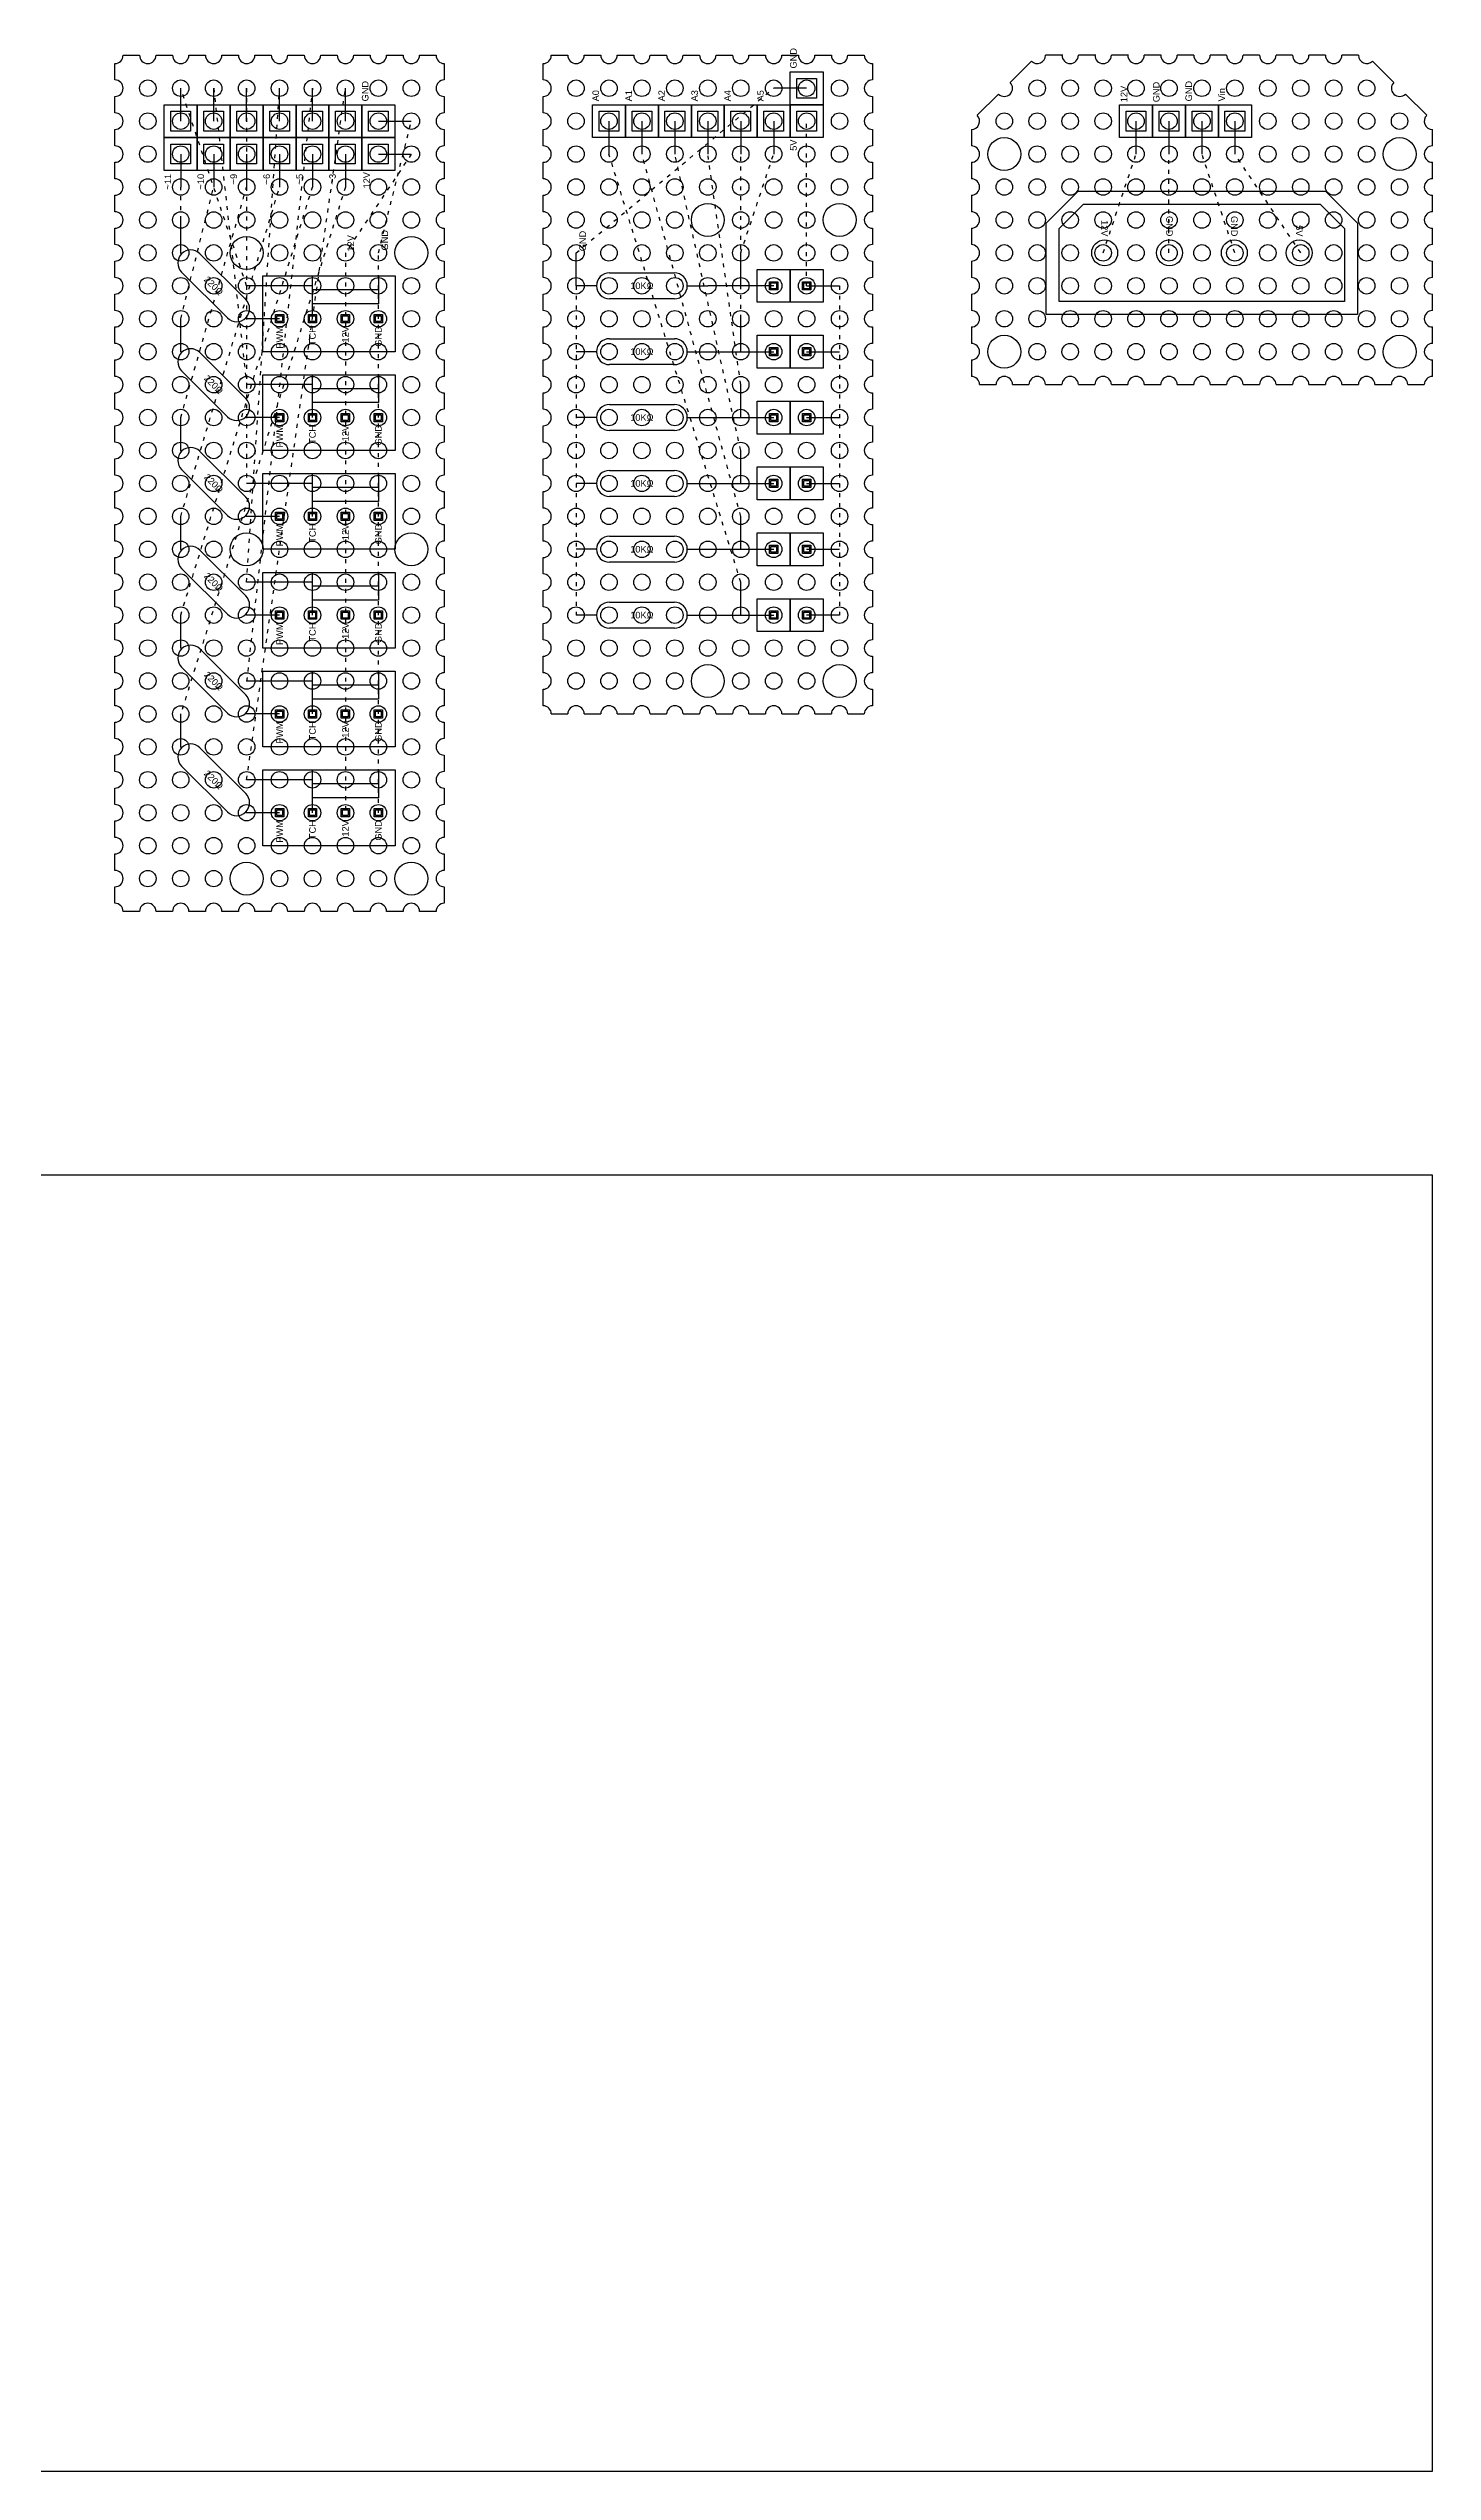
# Model space of a CAD drawing. Header units: millimetres. Extents: x -250 to 9600, y -5237 to 2121.
# Drawn here: x 5398 to 9600, y -5237 to 2121 of the extents above; entities that cross this region are included whole.
import ezdxf
from ezdxf.enums import TextEntityAlignment as Align

# ---------------------------------------------------------------- set-up
doc = ezdxf.new("R2010")
doc.units = ezdxf.units.MM
doc.linetypes.add('ACAD_ISO03W100', pattern=[30, 12, -18])
doc.layers.add('Cableado', color=7, linetype='ACAD_ISO03W100')
doc.layers.add('PCB', color=253, linetype='Continuous')
doc.styles.get("Standard").update_dxf_attribs({"font": 'arial.ttf'})

msp = doc.modelspace()

# ---------------------------------------------------------------- linework, layer by layer
at = {"color": 3}
for p, q in [((5800, 1500), (5800, 1600)), ((5800, 1200), (5800, 1300)), ((5800, 900), (5800, 1000)), ((5800, 600), (5800, 700)), ((5800, 300), (5800, 400)), ((5800, 0), (5800, 100))]:
    msp.add_line(p, q, dxfattribs=at)
for p, q in [((5802.6, 1497.4), (5800, 1500)), ((7000, 1400), (7000, 1500)), ((7062.3, 1400), (7000, 1400)), ((7337.8, 1400), (7400, 1400)), ((5997.4, 1302.6), (6000, 1300)), ((5802.6, 1197.4), (5800, 1200)), ((7062.3, 1200), (7000, 1200)), ((7337.8, 1200), (7400, 1200)), ((5997.4, 1002.6), (6000, 1000)), ((7062.3, 1000), (7000, 1000)), ((7337.8, 1000), (7400, 1000)), ((5802.6, 897.4), (5800, 900)), ((7062.3, 800), (7000, 800)), ((7337.8, 800), (7400, 800)), ((5997.4, 702.6), (6000, 700)), ((5802.6, 597.4), (5800, 600)), ((7062.3, 600), (7000, 600)), ((7337.8, 600), (7400, 600)), ((5997.4, 402.6), (6000, 400)), ((7062.3, 400), (7000, 400)), ((7337.8, 400), (7400, 400)), ((5802.6, 297.4), (5800, 300)), ((5997.4, 102.6), (6000, 100)), ((5802.6, -2.6), (5800, 0)), ((5997.4, -197.4), (6000, -200))]:
    msp.add_line(p, q)
at = {"color": 4}
for p, q in [((7500, 1400), (7500, 1500)), ((7500, 1400), (7400, 1400)), ((7500, 1200), (7500, 1300)), ((7400, 1200), (7500, 1200)), ((7500, 1200), (7600, 1200)), ((7500, 1000), (7500, 1100)), ((7400, 1000), (7500, 1000)), ((7500, 1000), (7600, 1000)), ((7500, 800), (7500, 900)), ((7400, 800), (7500, 800)), ((7500, 800), (7600, 800)), ((7500, 600), (7500, 700)), ((7400, 600), (7500, 600)), ((7500, 600), (7600, 600)), ((7500, 400), (7500, 500)), ((7400, 400), (7500, 400)), ((7500, 400), (7600, 400))]:
    msp.add_line(p, q, dxfattribs=at)
at = {"color": 1}
for p, q in [((7700, 1400), (7800, 1400)), ((7700, 1200), (7800, 1200)), ((7700, 1000), (7800, 1000)), ((7700, 800), (7800, 800)), ((7700, 600), (7800, 600)), ((7800, 400), (7700, 400))]:
    msp.add_line(p, q, dxfattribs=at)
at = {"color": 6}
for points in [[(5800, 1900), (5800, 2000)], [(5900, 1900), (5900, 2000)], [(6000, 1900), (6000, 2000)], [(6100, 1900), (6100, 2000)], [(6200, 1900), (6200, 2000)], [(6300, 1900), (6300, 2000)], [(6200, 1300), (6200, 1400), (6000, 1400)], [(6200, 1000), (6200, 1100), (6000, 1100)], [(6200, 700), (6200, 800), (6000, 800)], [(6200, 400), (6200, 500), (6000, 500)], [(6200, 100), (6200, 200), (6000, 200)], [(6200, -200), (6200, -100), (6000, -100)]]:
    msp.add_lwpolyline(points, dxfattribs=at)
at = {"color": 7}
for points in [[(7700, 2000), (7600, 2000)], [(6400, 1900), (6500, 1900)]]:
    msp.add_lwpolyline(points, dxfattribs=at)
for points in [[(7650, 2050), (7750, 2050), (7750, 1950), (7650, 1950)], [(7670, 2030), (7730, 2030), (7730, 1970), (7670, 1970)], [(5750, 1950), (5850, 1950), (5850, 1850), (5750, 1850)], [(5850, 1950), (5950, 1950), (5950, 1850), (5850, 1850)], [(5950, 1950), (6050, 1950), (6050, 1850), (5950, 1850)], [(6050, 1950), (6150, 1950), (6150, 1850), (6050, 1850)], [(6150, 1950), (6250, 1950), (6250, 1850), (6150, 1850)], [(6250, 1950), (6350, 1950), (6350, 1850), (6250, 1850)], [(6350, 1950), (6450, 1950), (6450, 1850), (6350, 1850)], [(6370, 1930), (6430, 1930), (6430, 1870), (6370, 1870)], [(7050, 1950), (7150, 1950), (7150, 1850), (7050, 1850)], [(7150, 1950), (7250, 1950), (7250, 1850), (7150, 1850)], [(7250, 1950), (7350, 1950), (7350, 1850), (7250, 1850)], [(7350, 1950), (7450, 1950), (7450, 1850), (7350, 1850)], [(7450, 1950), (7550, 1950), (7550, 1850), (7450, 1850)], [(7550, 1950), (7650, 1950), (7650, 1850), (7550, 1850)], [(7650, 1950), (7750, 1950), (7750, 1850), (7650, 1850)], [(8650, 1950), (8750, 1950), (8750, 1850), (8650, 1850)], [(8750, 1950), (8850, 1950), (8850, 1850), (8750, 1850)], [(8770, 1930), (8830, 1930), (8830, 1870), (8770, 1870)], [(8850, 1950), (8950, 1950), (8950, 1850), (8850, 1850)], [(8870, 1930), (8930, 1930), (8930, 1870), (8870, 1870)], [(8950, 1950), (9050, 1950), (9050, 1850), (8950, 1850)], [(5750, 1850), (5850, 1850), (5850, 1750), (5750, 1750)], [(5850, 1850), (5950, 1850), (5950, 1750), (5850, 1750)], [(5950, 1850), (6050, 1850), (6050, 1750), (5950, 1750)], [(6050, 1850), (6150, 1850), (6150, 1750), (6050, 1750)], [(6150, 1850), (6250, 1850), (6250, 1750), (6150, 1750)], [(6250, 1850), (6350, 1850), (6350, 1750), (6250, 1750)], [(6350, 1850), (6450, 1850), (6450, 1750), (6350, 1750)], [(6049.2, 1429.9), (6450.8, 1429.9), (6450.8, 1200), (6049.2, 1200)], [(6400, 1345.3), (6200, 1345.3), (6200, 1429.9), (6400, 1429.9)], [(6400, 1387.6), (6200, 1387.6), (6200, 1429.9), (6400, 1429.9)], [(7550, 1350), (7550, 1450), (7650, 1450), (7650, 1350)], [(7587.4, 1412.6), (7612.6, 1412.6), (7612.6, 1387.4), (7587.4, 1387.4)], [(7591.3, 1408.7), (7608.7, 1408.7), (7608.7, 1391.3), (7591.3, 1391.3)], [(7650, 1350), (7650, 1450), (7750, 1450), (7750, 1350)], [(7687.4, 1412.6), (7712.6, 1412.6), (7712.6, 1387.4), (7687.4, 1387.4)], [(7691.3, 1408.7), (7708.7, 1408.7), (7708.7, 1391.3), (7691.3, 1391.3)], [(6087.4, 1312.6), (6112.6, 1312.6), (6112.6, 1287.4), (6087.4, 1287.4)], [(6091.3, 1308.7), (6108.7, 1308.7), (6108.7, 1291.3), (6091.3, 1291.3)], [(6187.4, 1312.6), (6212.6, 1312.6), (6212.6, 1287.4), (6187.4, 1287.4)], [(6191.3, 1308.7), (6208.7, 1308.7), (6208.7, 1291.3), (6191.3, 1291.3)], [(6287.4, 1312.6), (6312.6, 1312.6), (6312.6, 1287.4), (6287.4, 1287.4)], [(6291.3, 1308.7), (6308.7, 1308.7), (6308.7, 1291.3), (6291.3, 1291.3)], [(6387.4, 1312.6), (6412.6, 1312.6), (6412.6, 1287.4), (6387.4, 1287.4)], [(6391.3, 1308.7), (6408.7, 1308.7), (6408.7, 1291.3), (6391.3, 1291.3)], [(7550, 1150), (7550, 1250), (7650, 1250), (7650, 1150)], [(7587.4, 1212.6), (7612.6, 1212.6), (7612.6, 1187.4), (7587.4, 1187.4)], [(7591.3, 1208.7), (7608.7, 1208.7), (7608.7, 1191.3), (7591.3, 1191.3)], [(7650, 1150), (7650, 1250), (7750, 1250), (7750, 1150)], [(7687.4, 1212.6), (7712.6, 1212.6), (7712.6, 1187.4), (7687.4, 1187.4)], [(7691.3, 1208.7), (7708.7, 1208.7), (7708.7, 1191.3), (7691.3, 1191.3)], [(6049.2, 1129.9), (6450.8, 1129.9), (6450.8, 900), (6049.2, 900)], [(6400, 1045.3), (6200, 1045.3), (6200, 1129.9), (6400, 1129.9)], [(6400, 1087.6), (6200, 1087.6), (6200, 1129.9), (6400, 1129.9)], [(7550, 950), (7550, 1050), (7650, 1050), (7650, 950)], [(7650, 950), (7650, 1050), (7750, 1050), (7750, 950)], [(6087.4, 1012.6), (6112.6, 1012.6), (6112.6, 987.4), (6087.4, 987.4)], [(6091.3, 1008.7), (6108.7, 1008.7), (6108.7, 991.3), (6091.3, 991.3)], [(6187.4, 1012.6), (6212.6, 1012.6), (6212.6, 987.4), (6187.4, 987.4)], [(6191.3, 1008.7), (6208.7, 1008.7), (6208.7, 991.3), (6191.3, 991.3)], [(6287.4, 1012.6), (6312.6, 1012.6), (6312.6, 987.4), (6287.4, 987.4)], [(6291.3, 1008.7), (6308.7, 1008.7), (6308.7, 991.3), (6291.3, 991.3)], [(6387.4, 1012.6), (6412.6, 1012.6), (6412.6, 987.4), (6387.4, 987.4)], [(6391.3, 1008.7), (6408.7, 1008.7), (6408.7, 991.3), (6391.3, 991.3)], [(7587.4, 1012.6), (7612.6, 1012.6), (7612.6, 987.4), (7587.4, 987.4)], [(7591.3, 1008.7), (7608.7, 1008.7), (7608.7, 991.3), (7591.3, 991.3)], [(7687.4, 1012.6), (7712.6, 1012.6), (7712.6, 987.4), (7687.4, 987.4)], [(7691.3, 1008.7), (7708.7, 1008.7), (7708.7, 991.3), (7691.3, 991.3)], [(6049.2, 829.9), (6450.8, 829.9), (6450.8, 600), (6049.2, 600)], [(6400, 745.3), (6200, 745.3), (6200, 829.9), (6400, 829.9)], [(6400, 787.6), (6200, 787.6), (6200, 829.9), (6400, 829.9)], [(7550, 750), (7550, 850), (7650, 850), (7650, 750)], [(7587.4, 812.6), (7612.6, 812.6), (7612.6, 787.4), (7587.4, 787.4)], [(7650, 750), (7650, 850), (7750, 850), (7750, 750)], [(7687.4, 812.6), (7712.6, 812.6), (7712.6, 787.4), (7687.4, 787.4)], [(7591.3, 808.7), (7608.7, 808.7), (7608.7, 791.3), (7591.3, 791.3)], [(7691.3, 808.7), (7708.7, 808.7), (7708.7, 791.3), (7691.3, 791.3)], [(6087.4, 712.6), (6112.6, 712.6), (6112.6, 687.4), (6087.4, 687.4)], [(6091.3, 708.7), (6108.7, 708.7), (6108.7, 691.3), (6091.3, 691.3)], [(6187.4, 712.6), (6212.6, 712.6), (6212.6, 687.4), (6187.4, 687.4)], [(6191.3, 708.7), (6208.7, 708.7), (6208.7, 691.3), (6191.3, 691.3)], [(6287.4, 712.6), (6312.6, 712.6), (6312.6, 687.4), (6287.4, 687.4)], [(6291.3, 708.7), (6308.7, 708.7), (6308.7, 691.3), (6291.3, 691.3)], [(6387.4, 712.6), (6412.6, 712.6), (6412.6, 687.4), (6387.4, 687.4)], [(6391.3, 708.7), (6408.7, 708.7), (6408.7, 691.3), (6391.3, 691.3)], [(7550, 550), (7550, 650), (7650, 650), (7650, 550)], [(7587.4, 612.6), (7612.6, 612.6), (7612.6, 587.4), (7587.4, 587.4)], [(7591.3, 608.7), (7608.7, 608.7), (7608.7, 591.3), (7591.3, 591.3)], [(7650, 550), (7650, 650), (7750, 650), (7750, 550)], [(7687.4, 612.6), (7712.6, 612.6), (7712.6, 587.4), (7687.4, 587.4)], [(7691.3, 608.7), (7708.7, 608.7), (7708.7, 591.3), (7691.3, 591.3)], [(6049.2, 529.9), (6450.8, 529.9), (6450.8, 300), (6049.2, 300)], [(6400, 445.3), (6200, 445.3), (6200, 529.9), (6400, 529.9)], [(6400, 487.6), (6200, 487.6), (6200, 529.9), (6400, 529.9)], [(7550, 350), (7550, 450), (7650, 450), (7650, 350)], [(7650, 350), (7650, 450), (7750, 450), (7750, 350)], [(6087.4, 412.6), (6112.6, 412.6), (6112.6, 387.4), (6087.4, 387.4)], [(6091.3, 408.7), (6108.7, 408.7), (6108.7, 391.3), (6091.3, 391.3)], [(6187.4, 412.6), (6212.6, 412.6), (6212.6, 387.4), (6187.4, 387.4)], [(6191.3, 408.7), (6208.7, 408.7), (6208.7, 391.3), (6191.3, 391.3)], [(6287.4, 412.6), (6312.6, 412.6), (6312.6, 387.4), (6287.4, 387.4)], [(6291.3, 408.7), (6308.7, 408.7), (6308.7, 391.3), (6291.3, 391.3)], [(6387.4, 412.6), (6412.6, 412.6), (6412.6, 387.4), (6387.4, 387.4)], [(6391.3, 408.7), (6408.7, 408.7), (6408.7, 391.3), (6391.3, 391.3)], [(7587.4, 412.6), (7612.6, 412.6), (7612.6, 387.4), (7587.4, 387.4)], [(7591.3, 408.7), (7608.7, 408.7), (7608.7, 391.3), (7591.3, 391.3)], [(7687.4, 412.6), (7712.6, 412.6), (7712.6, 387.4), (7687.4, 387.4)], [(7691.3, 408.7), (7708.7, 408.7), (7708.7, 391.3), (7691.3, 391.3)], [(6049.2, 229.9), (6450.8, 229.9), (6450.8, 0), (6049.2, 0)], [(6400, 145.3), (6200, 145.3), (6200, 229.9), (6400, 229.9)], [(6400, 187.6), (6200, 187.6), (6200, 229.9), (6400, 229.9)], [(6087.4, 112.6), (6112.6, 112.6), (6112.6, 87.4), (6087.4, 87.4)], [(6091.3, 108.7), (6108.7, 108.7), (6108.7, 91.3), (6091.3, 91.3)], [(6187.4, 112.6), (6212.6, 112.6), (6212.6, 87.4), (6187.4, 87.4)], [(6191.3, 108.7), (6208.7, 108.7), (6208.7, 91.3), (6191.3, 91.3)], [(6287.4, 112.6), (6312.6, 112.6), (6312.6, 87.4), (6287.4, 87.4)], [(6291.3, 108.7), (6308.7, 108.7), (6308.7, 91.3), (6291.3, 91.3)], [(6387.4, 112.6), (6412.6, 112.6), (6412.6, 87.4), (6387.4, 87.4)], [(6391.3, 108.7), (6408.7, 108.7), (6408.7, 91.3), (6391.3, 91.3)], [(6049.2, -70.1), (6450.8, -70.1), (6450.8, -300), (6049.2, -300)], [(6400, -154.7), (6200, -154.7), (6200, -70.1), (6400, -70.1)], [(6400, -112.4), (6200, -112.4), (6200, -70.1), (6400, -70.1)], [(6087.4, -187.4), (6112.6, -187.4), (6112.6, -212.6), (6087.4, -212.6)], [(6091.3, -191.3), (6108.7, -191.3), (6108.7, -208.7), (6091.3, -208.7)], [(6187.4, -187.4), (6212.6, -187.4), (6212.6, -212.6), (6187.4, -212.6)], [(6191.3, -191.3), (6208.7, -191.3), (6208.7, -208.7), (6191.3, -208.7)], [(6287.4, -187.4), (6312.6, -187.4), (6312.6, -212.6), (6287.4, -212.6)], [(6291.3, -191.3), (6308.7, -191.3), (6308.7, -208.7), (6291.3, -208.7)], [(6387.4, -187.4), (6412.6, -187.4), (6412.6, -212.6), (6387.4, -212.6)], [(6391.3, -191.3), (6408.7, -191.3), (6408.7, -208.7), (6391.3, -208.7)]]:
    msp.add_lwpolyline(points, close=True)
at = {"color": 6}
for points in [[(5770, 1930), (5830, 1930), (5830, 1870), (5770, 1870)], [(5870, 1930), (5930, 1930), (5930, 1870), (5870, 1870)], [(5970, 1930), (6030, 1930), (6030, 1870), (5970, 1870)], [(6070, 1930), (6130, 1930), (6130, 1870), (6070, 1870)], [(6170, 1930), (6230, 1930), (6230, 1870), (6170, 1870)], [(6270, 1930), (6330, 1930), (6330, 1870), (6270, 1870)]]:
    msp.add_lwpolyline(points, close=True, dxfattribs=at)
at = {"color": 4}
for points in [[(7070, 1930), (7130, 1930), (7130, 1870), (7070, 1870)], [(7170, 1930), (7230, 1930), (7230, 1870), (7170, 1870)], [(7270, 1930), (7330, 1930), (7330, 1870), (7270, 1870)], [(7370, 1930), (7430, 1930), (7430, 1870), (7370, 1870)], [(7470, 1930), (7530, 1930), (7530, 1870), (7470, 1870)], [(7570, 1930), (7630, 1930), (7630, 1870), (7570, 1870)]]:
    msp.add_lwpolyline(points, close=True, dxfattribs=at)
at = {"color": 1}
for points in [[(7670, 1930), (7730, 1930), (7730, 1870), (7670, 1870)], [(8670, 1930), (8730, 1930), (8730, 1870), (8670, 1870)], [(8970, 1930), (9030, 1930), (9030, 1870), (8970, 1870)], [(6370, 1830), (6430, 1830), (6430, 1770), (6370, 1770)]]:
    msp.add_lwpolyline(points, close=True, dxfattribs=at)
at = {"color": 4}
for points in [[(7100, 1900), (7100, 1800)], [(7200, 1900), (7200, 1800)], [(7300, 1900), (7300, 1800)], [(7400, 1900), (7400, 1800)], [(7500, 1900), (7500, 1800)], [(7600, 1900), (7600, 1800)], [(7600, 1400), (7500, 1400)]]:
    msp.add_lwpolyline(points, dxfattribs=at)
at = {"color": 1, "linetype": 'Continuous'}
for points in [[(8700, 1800), (8700, 1900)], [(9000, 1900), (9000, 1800)]]:
    msp.add_lwpolyline(points, dxfattribs=at)
at = {"color": 7, "linetype": 'Continuous'}
for points in [[(8800, 1900), (8800, 1800)], [(8900, 1900), (8900, 1800)]]:
    msp.add_lwpolyline(points, dxfattribs=at)
at = {"color": 3}
for points in [[(5770, 1830), (5830, 1830), (5830, 1770), (5770, 1770)], [(5870, 1830), (5930, 1830), (5930, 1770), (5870, 1770)], [(5970, 1830), (6030, 1830), (6030, 1770), (5970, 1770)], [(6070, 1830), (6130, 1830), (6130, 1770), (6070, 1770)], [(6170, 1830), (6230, 1830), (6230, 1770), (6170, 1770)], [(6270, 1830), (6330, 1830), (6330, 1770), (6270, 1770)]]:
    msp.add_lwpolyline(points, close=True, dxfattribs=at)
for points in [[(5800, 1800), (5800, 1700)], [(5900, 1800), (5900, 1700)], [(6000, 1800), (6000, 1700)], [(6100, 1800), (6100, 1700)], [(6200, 1800), (6200, 1700)], [(6300, 1800), (6300, 1700)], [(6100, 1300), (6000, 1300)], [(6100, 1000), (6000, 1000)], [(6100, 700), (6000, 700)], [(6100, 400), (6000, 400)], [(6100, 100), (6000, 100)], [(6100, -200), (6000, -200)]]:
    msp.add_lwpolyline(points, dxfattribs=at)
at = {"color": 1}
msp.add_lwpolyline([(6400, 1800), (6500, 1800)], dxfattribs=at)
at = {"color": 7}
for points in [[(9372.4, 1590.1), (9372.4, 1313), (8427.6, 1313), (8427.6, 1590.1), (8524.4, 1687), (9275.6, 1687)], [(9333.1, 1573.8), (9333.1, 1352.4), (8466.9, 1352.4), (8466.9, 1573.8), (8540.7, 1647.6), (9259.3, 1647.6)]]:
    msp.add_lwpolyline(points, close=True, dxfattribs=at)
for points in [[(5858.2, 1497.4), (5997.4, 1358.2)], [(5941.8, 1302.6), (5802.6, 1441.8)], [(7101.6, 1439.4), (7298.4, 1439.4)], [(7298.4, 1360.6), (7101.6, 1360.6)], [(5858.2, 1197.4), (5997.4, 1058.2)], [(7101.6, 1239.4), (7298.4, 1239.4)], [(5941.8, 1002.6), (5802.6, 1141.8)], [(7298.4, 1160.6), (7101.6, 1160.6)], [(7101.6, 1039.4), (7298.4, 1039.4)], [(7298.4, 960.6), (7101.6, 960.6)], [(5858.2, 897.4), (5997.4, 758.2)], [(5941.8, 702.6), (5802.6, 841.8)], [(7101.6, 839.4), (7298.4, 839.4)], [(7298.4, 760.6), (7101.6, 760.6)], [(5858.2, 597.4), (5997.4, 458.2)], [(7101.6, 639.4), (7298.4, 639.4)], [(5941.8, 402.6), (5802.6, 541.8)], [(7298.4, 560.6), (7101.6, 560.6)], [(7101.6, 439.4), (7298.4, 439.4)], [(5858.2, 297.4), (5997.4, 158.2)], [(7298.4, 360.6), (7101.6, 360.6)], [(5941.8, 102.6), (5802.6, 241.8)], [(5941.8, -197.4), (5802.6, -58.2)], [(5858.2, -2.6), (5997.4, -141.8)]]:
    msp.add_lwpolyline(points)
at = {"color": 5}
msp.add_lwpolyline([(3300, -5237), (3300, -1300), (9599.2, -1300), (9599.2, -5237)], close=True, dxfattribs=at)
at = {"color": 7}
for centre in [(8604.7, 1500), (8801.6, 1500), (8998.4, 1500), (9195.3, 1500)]:
    msp.add_circle(centre, 39.4, dxfattribs=at)
for centre, start, end in [((5830.4, 1469.6), 45, 225), ((7101.6, 1400), 90, 270), ((7298.4, 1400), 270, 90), ((5969.6, 1330.4), 225, 45), ((5830.4, 1169.6), 45, 225), ((7101.6, 1200), 90, 270), ((7298.4, 1200), 270, 90), ((5969.6, 1030.4), 225, 45), ((7101.6, 1000), 90, 270), ((7298.4, 1000), 270, 90), ((5830.4, 869.6), 45, 225), ((7101.6, 800), 90, 270), ((7298.4, 800), 270, 90), ((5969.6, 730.4), 225, 45), ((5830.4, 569.6), 45, 225), ((7101.6, 600), 90, 270), ((7298.4, 600), 270, 90), ((5969.6, 430.4), 225, 45), ((7101.6, 400), 90, 270), ((7298.4, 400), 270, 90), ((5830.4, 269.6), 45, 225), ((5969.6, 130.4), 225, 45), ((5830.4, -30.4), 45, 225), ((5969.6, -169.6), 225, 45)]:
    msp.add_arc(centre, 39.4, start, end)
at = {"layer": 'Cableado', "color": 1, "linetype": 'ACAD_ISO03W100'}
for p, q in [((7700, 1400), (7700, 1900)), ((7800, 1400), (7800, 400))]:
    msp.add_line(p, q, dxfattribs=at)
at = {"layer": 'Cableado', "color": 6, "linetype": 'ACAD_ISO03W100'}
for points in [[(6000, 1400), (5800, 2000)], [(5900, 2000), (6000, 1100)], [(6000, 2000), (6000, 800)], [(6000, 500), (6100, 2000)], [(6200, 2000), (6000, 200)], [(6000, -100), (6300, 2000)]]:
    msp.add_lwpolyline(points, dxfattribs=at)
at = {"layer": 'Cableado', "color": 7, "linetype": 'ACAD_ISO03W100'}
for points in [[(7000, 1500), (7600, 2000)], [(6400, 1500), (6500, 1900)], [(8800, 1500), (8800, 1800)], [(9000, 1500), (8900, 1800)], [(6400, -200), (6400, 1500)]]:
    msp.add_lwpolyline(points, dxfattribs=at)
at = {"layer": 'Cableado', "color": 1, "linetype": 'ACAD_ISO03W100'}
for points in [[(6500, 1800), (6300, 1500)], [(8600, 1500), (8700, 1800)], [(9200, 1500), (9000, 1800)], [(6300, 1500), (6300, -200)]]:
    msp.add_lwpolyline(points, dxfattribs=at)
at = {"layer": 'Cableado', "color": 4, "linetype": 'ACAD_ISO03W100'}
for points in [[(7500, 500), (7100, 1800)], [(7500, 700), (7200, 1800)], [(7500, 900), (7300, 1800)], [(7500, 1100), (7400, 1800)], [(7500, 1500), (7600, 1800)], [(7500, 1300), (7500, 1800)]]:
    msp.add_lwpolyline(points, dxfattribs=at)
at = {"layer": 'Cableado', "color": 3, "linetype": 'ACAD_ISO03W100'}
for points in [[(5800, 1600), (5800, 1700)], [(5800, 1300), (5900, 1700)], [(5800, 1000), (6000, 1700)], [(5800, 700), (6100, 1700)], [(5800, 400), (6200, 1700)], [(6300, 1700), (5800, 100)]]:
    msp.add_lwpolyline(points, dxfattribs=at)
at = {"layer": 'Cableado', "color": 7}
msp.add_lwpolyline([(7000, 1400), (7000, 400)], dxfattribs=at)
at = {"layer": 'PCB'}
for points in [[(5600, 2025), (5600, 2075)], [(5625, 2100), (5675, 2100)], [(5725, 2100), (5775, 2100)], [(5825, 2100), (5875, 2100)], [(5925, 2100), (5975, 2100)], [(6025, 2100), (6075, 2100)], [(6125, 2100), (6175, 2100)], [(6225, 2100), (6275, 2100)], [(6325, 2100), (6375, 2100)], [(6425, 2100), (6475, 2100)], [(6525, 2100), (6575, 2100)], [(6600, 2075), (6600, 2025)], [(6900, 2025), (6900, 2075)], [(6925, 2100), (6975, 2100)], [(7025, 2100), (7075, 2100)], [(7125, 2100), (7175, 2100)], [(7225, 2100), (7275, 2100)], [(7325, 2100), (7375, 2100)], [(7425, 2100), (7475, 2100)], [(7525, 2100), (7575, 2100)], [(7625, 2100), (7675, 2100)], [(7725, 2100), (7775, 2100)], [(7825, 2100), (7875, 2100)], [(7900, 2075), (7900, 2025)], [(8382.3, 2082.3), (8317.7, 2017.7)], [(8478.2, 2100), (8425, 2100)], [(8578.2, 2100), (8525, 2100)], [(8676.8, 2100), (8625, 2100)], [(8776.3, 2100), (8725, 2100)], [(8875, 2100), (8825, 2100)], [(8975, 2100), (8925, 2100)], [(9075, 2100), (9025, 2100)], [(9175, 2100), (9125, 2100)], [(9275, 2100), (9225, 2100)], [(9375, 2100), (9325, 2100)], [(9482.3, 2017.7), (9417.7, 2082.3)], [(5600, 1925), (5600, 1975)], [(6600, 1975), (6600, 1925)], [(6900, 1925), (6900, 1975)], [(7900, 1975), (7900, 1925)], [(8282.3, 1982.3), (8217.7, 1917.7)], [(9582.3, 1917.7), (9517.7, 1982.3)], [(5600, 1825), (5600, 1875)], [(6600, 1875), (6600, 1825)], [(6900, 1825), (6900, 1875)], [(7900, 1875), (7900, 1825)], [(8200, 1875), (8200, 1825)], [(9600, 1825), (9600, 1875)], [(5600, 1725), (5600, 1775)], [(6600, 1775), (6600, 1725)], [(6900, 1725), (6900, 1775)], [(7900, 1775), (7900, 1725)], [(8200, 1775), (8200, 1725)], [(9600, 1725), (9600, 1775)], [(5600, 1625), (5600, 1675)], [(6600, 1675), (6600, 1625)], [(6900, 1625), (6900, 1675)], [(7900, 1675), (7900, 1625)], [(8200, 1675), (8200, 1625)], [(9600, 1625), (9600, 1675)], [(5600, 1525), (5600, 1575)], [(6600, 1575), (6600, 1525)], [(6900, 1525), (6900, 1575)], [(7900, 1575), (7900, 1525)], [(8200, 1575), (8200, 1525)], [(9600, 1525), (9600, 1575)], [(5600, 1425), (5600, 1475)], [(6600, 1475), (6600, 1425)], [(6900, 1425), (6900, 1475)], [(7900, 1475), (7900, 1425)], [(8200, 1475), (8200, 1425)], [(9600, 1425), (9600, 1475)], [(5600, 1325), (5600, 1375)], [(6600, 1375), (6600, 1325)], [(6900, 1325), (6900, 1375)], [(7900, 1375), (7900, 1325)], [(8200, 1375), (8200, 1325)], [(9600, 1325), (9600, 1375)], [(5600, 1225), (5600, 1275)], [(6600, 1275), (6600, 1225)], [(6900, 1225), (6900, 1275)], [(7900, 1275), (7900, 1225)], [(8200, 1275), (8200, 1225)], [(9600, 1225), (9600, 1275)], [(5600, 1125), (5600, 1175)], [(6600, 1175), (6600, 1125)], [(6900, 1125), (6900, 1175)], [(7900, 1175), (7900, 1125)], [(8200, 1175), (8200, 1125)], [(9600, 1125), (9600, 1175)], [(5600, 1025), (5600, 1075)], [(6600, 1075), (6600, 1025)], [(6900, 1025), (6900, 1075)], [(7900, 1075), (7900, 1025)], [(8225, 1100), (8275, 1100)], [(8325, 1100), (8375, 1100)], [(8425, 1100), (8475, 1100)], [(8525, 1100), (8575, 1100)], [(8625, 1100), (8675, 1100)], [(8725, 1100), (8775, 1100)], [(8825, 1100), (8875, 1100)], [(8925, 1100), (8975, 1100)], [(9025, 1100), (9075, 1100)], [(9125, 1100), (9175, 1100)], [(9225, 1100), (9275, 1100)], [(9325, 1100), (9375, 1100)], [(9425, 1100), (9475, 1100)], [(9525, 1100), (9575, 1100)], [(5600, 925), (5600, 975)], [(6600, 975), (6600, 925)], [(6900, 925), (6900, 975)], [(7900, 975), (7900, 925)], [(5600, 825), (5600, 875)], [(6600, 875), (6600, 825)], [(6900, 825), (6900, 875)], [(7900, 875), (7900, 825)], [(5600, 725), (5600, 775)], [(6600, 775), (6600, 725)], [(6900, 725), (6900, 775)], [(7900, 775), (7900, 725)], [(5600, 625), (5600, 675)], [(6600, 675), (6600, 625)], [(6900, 625), (6900, 675)], [(7900, 675), (7900, 625)], [(5600, 525), (5600, 575)], [(6600, 575), (6600, 525)], [(6900, 525), (6900, 575)], [(7900, 575), (7900, 525)], [(5600, 425), (5600, 475)], [(6600, 475), (6600, 425)], [(6900, 425), (6900, 475)], [(7900, 475), (7900, 425)], [(5600, 325), (5600, 375)], [(6600, 375), (6600, 325)], [(6900, 325), (6900, 375)], [(7900, 375), (7900, 325)], [(5600, 225), (5600, 275)], [(6600, 275), (6600, 225)], [(6900, 225), (6900, 275)], [(7900, 275), (7900, 225)], [(5600, 125), (5600, 175)], [(6600, 175), (6600, 125)], [(6900, 125), (6900, 175)], [(7900, 175), (7900, 125)], [(5600, 25), (5600, 75)], [(6600, 75), (6600, 25)], [(6925, 100), (6975, 100)], [(7025, 100), (7075, 100)], [(7125, 100), (7175, 100)], [(7225, 100), (7275, 100)], [(7325, 100), (7375, 100)], [(7425, 100), (7475, 100)], [(7525, 100), (7575, 100)], [(7625, 100), (7675, 100)], [(7725, 100), (7775, 100)], [(7825, 100), (7875, 100)], [(5600, -75), (5600, -25)], [(6600, -25), (6600, -75)], [(5600, -175), (5600, -125)], [(6600, -125), (6600, -175)], [(5600, -275), (5600, -225)], [(6600, -225), (6600, -275)], [(5600, -375), (5600, -325)], [(6600, -325), (6600, -375)], [(5600, -475), (5600, -425)], [(6600, -425), (6600, -475)], [(5675, -500), (5625, -500)], [(5775, -500), (5725, -500)], [(5875, -500), (5825, -500)], [(5975, -500), (5925, -500)], [(6075, -500), (6025, -500)], [(6175, -500), (6125, -500)], [(6275, -500), (6225, -500)], [(6375, -500), (6325, -500)], [(6475, -500), (6425, -500)], [(6575, -500), (6525, -500)]]:
    msp.add_lwpolyline(points, dxfattribs=at)
for centre in [(5700, 2000), (5800, 2000), (5900, 2000), (6000, 2000), (6100, 2000), (6200, 2000), (6300, 2000), (6400, 2000), (6500, 2000), (7000, 2000), (7100, 2000), (7200, 2000), (7300, 2000), (7400, 2000), (7500, 2000), (7600, 2000), (7700, 2000), (7800, 2000), (8400, 2000), (8500, 2000), (8600, 2000), (8700, 2000), (8800, 2000), (8900, 2000), (9000, 2000), (9100, 2000), (9200, 2000), (9300, 2000), (9400, 2000), (5700, 1900), (5800, 1900), (5900, 1900), (6000, 1900), (6100, 1900), (6200, 1900), (6300, 1900), (6400, 1900), (6500, 1900), (7000, 1900), (7100, 1900), (7200, 1900), (7300, 1900), (7400, 1900), (7500, 1900), (7600, 1900), (7700, 1900), (7800, 1900), (8300, 1900), (8400, 1900), (8500, 1900), (8600, 1900), (8700, 1900), (8800, 1900), (8900, 1900), (9000, 1900), (9100, 1900), (9200, 1900), (9300, 1900), (9400, 1900), (9500, 1900), (5700, 1800), (5800, 1800), (5900, 1800), (6000, 1800), (6100, 1800), (6200, 1800), (6300, 1800), (6400, 1800), (6500, 1800), (7000, 1800), (7100, 1800), (7200, 1800), (7300, 1800), (7400, 1800), (7500, 1800), (7600, 1800), (7700, 1800), (7800, 1800), (8400, 1800), (8500, 1800), (8600, 1800), (8700, 1800), (8800, 1800), (8900, 1800), (9000, 1800), (9100, 1800), (9200, 1800), (9300, 1800), (9400, 1800), (5700, 1700), (5800, 1700), (5900, 1700), (6000, 1700), (6100, 1700), (6200, 1700), (6300, 1700), (6400, 1700), (6500, 1700), (7000, 1700), (7100, 1700), (7200, 1700), (7300, 1700), (7400, 1700), (7500, 1700), (7600, 1700), (7700, 1700), (7800, 1700), (8300, 1700), (8400, 1700), (8500, 1700), (8600, 1700), (8700, 1700), (8800, 1700), (8900, 1700), (9000, 1700), (9100, 1700), (9200, 1700), (9300, 1700), (9400, 1700), (9500, 1700), (5700, 1600), (5800, 1600), (5900, 1600), (6000, 1600), (6100, 1600), (6200, 1600), (6300, 1600), (6400, 1600), (6500, 1600), (7000, 1600), (7100, 1600), (7200, 1600), (7300, 1600), (7500, 1600), (7600, 1600), (7700, 1600), (8300, 1600), (8400, 1600), (8500, 1600), (8600, 1600), (8700, 1600), (8800, 1600), (8900, 1600), (9000, 1600), (9100, 1600), (9200, 1600), (9300, 1600), (9400, 1600), (9500, 1600), (5700, 1500), (5800, 1500), (5900, 1500), (6100, 1500), (6200, 1500), (6300, 1500), (6400, 1500), (7000, 1500), (7100, 1500), (7200, 1500), (7300, 1500), (7400, 1500), (7500, 1500), (7600, 1500), (7700, 1500), (7800, 1500), (8300, 1500), (8400, 1500), (8500, 1500), (8600, 1500), (8700, 1500), (8800, 1500), (8900, 1500), (9000, 1500), (9100, 1500), (9200, 1500), (9300, 1500), (9400, 1500), (9500, 1500), (5700, 1400), (5800, 1400), (5900, 1400), (6000, 1400), (6100, 1400), (6200, 1400), (6300, 1400), (6400, 1400), (6500, 1400), (7000, 1400), (7100, 1400), (7200, 1400), (7300, 1400), (7400, 1400), (7500, 1400), (7600, 1400), (7700, 1400), (7800, 1400), (8300, 1400), (8400, 1400), (8500, 1400), (8600, 1400), (8700, 1400), (8800, 1400), (8900, 1400), (9000, 1400), (9100, 1400), (9200, 1400), (9300, 1400), (9400, 1400), (9500, 1400), (5700, 1300), (5800, 1300), (5900, 1300), (6000, 1300), (6100, 1300), (6200, 1300), (6300, 1300), (6400, 1300), (6500, 1300), (7000, 1300), (7100, 1300), (7200, 1300), (7300, 1300), (7400, 1300), (7500, 1300), (7600, 1300), (7700, 1300), (7800, 1300), (8300, 1300), (8400, 1300), (8500, 1300), (8600, 1300), (8700, 1300), (8800, 1300), (8900, 1300), (9000, 1300), (9100, 1300), (9200, 1300), (9300, 1300), (9400, 1300), (9500, 1300), (5700, 1200), (5800, 1200), (5900, 1200), (6000, 1200), (6100, 1200), (6200, 1200), (6300, 1200), (6400, 1200), (6500, 1200), (7000, 1200), (7100, 1200), (7200, 1200), (7300, 1200), (7400, 1200), (7500, 1200), (7600, 1200), (7700, 1200), (7800, 1200), (8400, 1200), (8500, 1200), (8600, 1200), (8700, 1200), (8800, 1200), (8900, 1200), (9000, 1200), (9100, 1200), (9200, 1200), (9300, 1200), (9400, 1200), (5700, 1100), (5800, 1100), (5900, 1100), (6000, 1100), (6100, 1100), (6200, 1100), (6300, 1100), (6400, 1100), (6500, 1100), (7000, 1100), (7100, 1100), (7200, 1100), (7300, 1100), (7400, 1100), (7500, 1100), (7600, 1100), (7700, 1100), (7800, 1100), (5700, 1000), (5800, 1000), (5900, 1000), (6000, 1000), (6100, 1000), (6200, 1000), (6300, 1000), (6400, 1000), (6500, 1000), (7000, 1000), (7100, 1000), (7200, 1000), (7300, 1000), (7400, 1000), (7500, 1000), (7600, 1000), (7700, 1000), (7800, 1000), (5700, 900), (5800, 900), (5900, 900), (6000, 900), (6100, 900), (6200, 900), (6300, 900), (6400, 900), (6500, 900), (7000, 900), (7100, 900), (7200, 900), (7300, 900), (7400, 900), (7500, 900), (7600, 900), (7700, 900), (7800, 900), (5700, 800), (5800, 800), (5900, 800), (6000, 800), (6100, 800), (6200, 800), (6300, 800), (6400, 800), (6500, 800), (7000, 800), (7100, 800), (7200, 800), (7300, 800), (7400, 800), (7500, 800), (7600, 800), (7700, 800), (7800, 800), (5700, 700), (5800, 700), (5900, 700), (6000, 700), (6100, 700), (6200, 700), (6300, 700), (6400, 700), (6500, 700), (7000, 700), (7100, 700), (7200, 700), (7300, 700), (7400, 700), (7500, 700), (7600, 700), (7700, 700), (7800, 700), (5700, 600), (5800, 600), (5900, 600), (6100, 600), (6200, 600), (6300, 600), (6400, 600), (7000, 600), (7100, 600), (7200, 600), (7300, 600), (7400, 600), (7500, 600), (7600, 600), (7700, 600), (7800, 600), (5700, 500), (5800, 500), (5900, 500), (6000, 500), (6100, 500), (6200, 500), (6300, 500), (6400, 500), (6500, 500), (7000, 500), (7100, 500), (7200, 500), (7300, 500), (7400, 500), (7500, 500), (7600, 500), (7700, 500), (7800, 500), (5700, 400), (5800, 400), (5900, 400), (6000, 400), (6100, 400), (6200, 400), (6300, 400), (6400, 400), (6500, 400), (7000, 400), (7100, 400), (7200, 400), (7300, 400), (7400, 400), (7500, 400), (7600, 400), (7700, 400), (7800, 400), (5700, 300), (5800, 300), (5900, 300), (6000, 300), (6100, 300), (6200, 300), (6300, 300), (6400, 300), (6500, 300), (7000, 300), (7100, 300), (7200, 300), (7300, 300), (7400, 300), (7500, 300), (7600, 300), (7700, 300), (7800, 300), (5700, 200), (5800, 200), (5900, 200), (6000, 200), (6100, 200), (6200, 200), (6300, 200), (6400, 200), (6500, 200), (7000, 200), (7100, 200), (7200, 200), (7300, 200), (7500, 200), (7600, 200), (7700, 200), (5700, 100), (5800, 100), (5900, 100), (6000, 100), (6100, 100), (6200, 100), (6300, 100), (6400, 100), (6500, 100), (5700, 0), (5800, 0), (5900, 0), (6000, 0), (6100, 0), (6200, 0), (6300, 0), (6400, 0), (6500, 0), (5700, -100), (5700, -100), (5800, -100), (5800, -100), (5900, -100), (5900, -100), (6000, -100), (6000, -100), (6100, -100), (6100, -100), (6200, -100), (6200, -100), (6300, -100), (6300, -100), (6400, -100), (6400, -100), (6500, -100), (6500, -100), (5700, -200), (5700, -200), (5800, -200), (5800, -200), (5900, -200), (5900, -200), (6000, -200), (6000, -200), (6100, -200), (6100, -200), (6200, -200), (6200, -200), (6300, -200), (6300, -200), (6400, -200), (6400, -200), (6500, -200), (6500, -200), (5700, -300), (5700, -300), (5800, -300), (5900, -300), (5900, -300), (6000, -300), (6000, -300), (6100, -300), (6100, -300), (6200, -300), (6200, -300), (6300, -300), (6300, -300), (6400, -300), (6400, -300), (6500, -300), (6500, -300), (5700, -400), (5800, -400), (5900, -400), (6100, -400), (6200, -400), (6300, -400), (6400, -400)]:
    msp.add_circle(centre, 25, dxfattribs=at)
at = {"layer": 'PCB', "color": 7}
for centre in [(8300, 1800), (9500, 1800), (7400, 1600), (7800, 1600), (6000, 1500), (6500, 1500), (8300, 1200), (9500, 1200), (6000, 600), (6500, 600), (7400, 200), (7800, 200), (6000, -400), (6500, -400)]:
    msp.add_circle(centre, 50, dxfattribs=at)
at = {"layer": 'PCB'}
for centre, start, end in [((5600, 2100), 270, 0), ((5700, 2100), 180, 0), ((5800, 2100), 180, 0), ((5900, 2100), 180, 0), ((6000, 2100), 180, 0), ((6100, 2100), 180, 0), ((6200, 2100), 180, 0), ((6300, 2100), 180, 0), ((6400, 2100), 180, 0), ((6500, 2100), 180, 0), ((6600, 2100), 180, 270), ((6900, 2100), 270, 0), ((7000, 2100), 180, 0), ((7100, 2100), 180, 0), ((7200, 2100), 180, 0), ((7300, 2100), 180, 0), ((7400, 2100), 180, 0), ((7500, 2100), 180, 0), ((7600, 2100), 180, 0), ((7700, 2100), 180, 0), ((7800, 2100), 180, 0), ((7900, 2100), 180, 270), ((8400, 2100), 225, 0), ((8500, 2100), 180, 0), ((8600, 2100), 180, 0), ((8700, 2100), 180, 0), ((8800, 2100), 180, 0), ((8900, 2100), 180, 0), ((9000, 2100), 180, 0), ((9100, 2100), 180, 0), ((9200, 2100), 180, 0), ((9300, 2100), 180, 0), ((9400, 2100), 180, 315), ((5600, 2000), 270, 90), ((6600, 2000), 90, 270), ((6900, 2000), 270, 90), ((7900, 2000), 90, 270), ((8300, 2000), 225, 45), ((9500, 2000), 135, 315), ((5600, 1900), 270, 90), ((6600, 1900), 90, 270), ((6900, 1900), 270, 90), ((7900, 1900), 90, 270), ((8200, 1900), 270, 45), ((9600, 1900), 135, 270), ((5600, 1800), 270, 90), ((6600, 1800), 90, 270), ((6900, 1800), 270, 90), ((7900, 1800), 90, 270), ((8200, 1800), 270, 90), ((9600, 1800), 90, 270), ((5600, 1700), 270, 90), ((6600, 1700), 90, 270), ((6900, 1700), 270, 90), ((7900, 1700), 90, 270), ((8200, 1700), 270, 90), ((9600, 1700), 90, 270), ((5600, 1600), 270, 90), ((6600, 1600), 90, 270), ((6900, 1600), 270, 90), ((7900, 1600), 90, 270), ((8200, 1600), 270, 90), ((9600, 1600), 90, 270), ((5600, 1500), 270, 90), ((6600, 1500), 90, 270), ((6900, 1500), 270, 90), ((7900, 1500), 90, 270), ((8200, 1500), 270, 90), ((9600, 1500), 90, 270), ((5600, 1400), 270, 90), ((6600, 1400), 90, 270), ((6900, 1400), 270, 90), ((7900, 1400), 90, 270), ((8200, 1400), 270, 90), ((9600, 1400), 90, 270), ((5600, 1300), 270, 90), ((6600, 1300), 90, 270), ((6900, 1300), 270, 90), ((7900, 1300), 90, 270), ((8200, 1300), 270, 90), ((9600, 1300), 90, 270), ((5600, 1200), 270, 90), ((6600, 1200), 90, 270), ((6900, 1200), 270, 90), ((7900, 1200), 90, 270), ((8200, 1200), 270, 90), ((9600, 1200), 90, 270), ((5600, 1100), 270, 90), ((6600, 1100), 90, 270), ((6900, 1100), 270, 90), ((7900, 1100), 90, 270), ((8200, 1100), 0, 90), ((8300, 1100), 0, 180), ((8400, 1100), 0, 180), ((8500, 1100), 0, 180), ((8600, 1100), 0, 180), ((8700, 1100), 0, 180), ((8800, 1100), 0, 180), ((8900, 1100), 0, 180), ((9000, 1100), 0, 180), ((9100, 1100), 0, 180), ((9200, 1100), 0, 180), ((9300, 1100), 0, 180), ((9400, 1100), 0, 180), ((9500, 1100), 0, 180), ((9600, 1100), 90, 180), ((5600, 1000), 270, 90), ((6600, 1000), 90, 270), ((6900, 1000), 270, 90), ((7900, 1000), 90, 270), ((5600, 900), 270, 90), ((6600, 900), 90, 270), ((6900, 900), 270, 90), ((7900, 900), 90, 270), ((5600, 800), 270, 90), ((6600, 800), 90, 270), ((6900, 800), 270, 90), ((7900, 800), 90, 270), ((5600, 700), 270, 90), ((6600, 700), 90, 270), ((6900, 700), 270, 90), ((7900, 700), 90, 270), ((5600, 600), 270, 90), ((6600, 600), 90, 270), ((6900, 600), 270, 90), ((7900, 600), 90, 270), ((5600, 500), 270, 90), ((6600, 500), 90, 270), ((6900, 500), 270, 90), ((7900, 500), 90, 270), ((5600, 400), 270, 90), ((6600, 400), 90, 270), ((6900, 400), 270, 90), ((7900, 400), 90, 270), ((5600, 300), 270, 90), ((6600, 300), 90, 270), ((6900, 300), 270, 90), ((7900, 300), 90, 270), ((5600, 200), 270, 90), ((6600, 200), 90, 270), ((6900, 200), 270, 90), ((7900, 200), 90, 270), ((5600, 100), 270, 90), ((6600, 100), 90, 270), ((6900, 100), 0, 90), ((7000, 100), 0, 180), ((7100, 100), 0, 180), ((7200, 100), 0, 180), ((7300, 100), 0, 180), ((7400, 100), 0, 180), ((7500, 100), 0, 180), ((7600, 100), 0, 180), ((7700, 100), 0, 180), ((7800, 100), 0, 180), ((7900, 100), 90, 180), ((5600, 0), 270, 90), ((6600, 0), 90, 270), ((5600, -100), 270, 90), ((5600, -100), 270, 90), ((6600, -100), 90, 270), ((6600, -100), 90, 270), ((5600, -200), 270, 90), ((5600, -200), 270, 90), ((6600, -200), 90, 270), ((6600, -200), 90, 270), ((5600, -300), 270, 90), ((5600, -300), 270, 90), ((6600, -300), 90, 270), ((6600, -300), 90, 270), ((5600, -400), 270, 90), ((6600, -400), 90, 270), ((5600, -500), 0, 90), ((5700, -500), 0, 180), ((5800, -500), 0, 180), ((5900, -500), 0, 180), ((6000, -500), 0, 180), ((6100, -500), 0, 180), ((6200, -500), 0, 180), ((6300, -500), 0, 180), ((6400, -500), 0, 180), ((6500, -500), 0, 180), ((6600, -500), 90, 180)]:
    msp.add_arc(centre, 25, start, end, dxfattribs=at)

# ---------------------------------------------------------------- texts
for s, p in [('12V', (8663.2, 1957.5)), ('GND', (8761.3, 1957.5))]:
    msp.add_text(s, height=20, rotation=90).set_placement(p, align=Align.MIDDLE_LEFT)
for s, p in [('12V', (8604.7, 1550)), ('GND', (8801.6, 1550)), ('GND', (8998.4, 1550)), ('5V', (9195.3, 1550))]:
    msp.add_text(s, height=20, rotation=270).set_placement(p, align=Align.MIDDLE_RIGHT)
at = {"char_height": 20}
for s, width, insert, attachment_point, rotation in [('GND', 4.5, (7660, 2060), 4, 90), ('GND', 4.5, (6360, 1960), 4, 90), ('A0', 4.5, (7060, 1960), 4, 90), ('A1', 4.5, (7160, 1960), 4, 90), ('A2', 4.5, (7260, 1960), 4, 90), ('A3', 4.5, (7360, 1960), 4, 90), ('A4', 4.5, (7460, 1960), 4, 90), ('A5', 4.5, (7560, 1960), 4, 90), ('GND', 4.5, (8860, 1960), 4, 90), ('Vin', 4.5, (8960, 1960), 4, 90), ('5V', 4.5, (7660, 1810), 4, 90), ('{\\H1.0833x;~}11', 4.5, (5760, 1740), 6, 90), ('{\\H1.0833x;~}10', 4.5, (5860, 1740), 6, 90), ('{\\H1.0833x;~}9', 4.5, (5960, 1740), 6, 90), ('{\\H1.0833x;~}6', 4.5, (6060, 1740), 6, 90), ('{\\H1.0833x;~}5', 4.5, (6160, 1740), 6, 90), ('{\\H1.0833x;~}3', 4.5, (6260, 1740), 6, 90), ('12V', 4.5, (6364.5, 1695.7), 4, 90), ('12V', 4.5, (6316, 1504.2), 4, 90), ('GND', 4.5, (6419.6, 1507.3), 4, 90), ('GND', 4.5, (7020.2, 1505), 4, 90), ('220Ω', 83.152, (5900, 1400), 5, 315), ('PWM', 4.5, (6100, 1277.4), 6, 90), ('TCH', 4.5, (6200, 1277.4), 6, 90), ('12V', 4.5, (6300, 1277.4), 6, 90), ('GND', 4.5, (6400, 1277.4), 6, 90), ('220Ω', 83.152, (5900, 1100), 5, 315), ('PWM', 4.5, (6100, 977.4), 6, 90), ('TCH', 4.5, (6200, 977.4), 6, 90), ('12V', 4.5, (6300, 977.4), 6, 90), ('GND', 4.5, (6400, 977.4), 6, 90), ('220Ω', 83.152, (5900, 800), 5, 315), ('PWM', 4.5, (6100, 677.4), 6, 90), ('TCH', 4.5, (6200, 677.4), 6, 90), ('12V', 4.5, (6300, 677.4), 6, 90), ('GND', 4.5, (6400, 677.4), 6, 90), ('220Ω', 83.152, (5900, 500), 5, 315), ('PWM', 4.5, (6100, 377.4), 6, 90), ('TCH', 4.5, (6200, 377.4), 6, 90), ('12V', 4.5, (6300, 377.4), 6, 90), ('GND', 4.5, (6400, 377.4), 6, 90), ('220Ω', 83.152, (5900, 200), 5, 315), ('PWM', 4.5, (6100, 77.4), 6, 90), ('TCH', 4.5, (6200, 77.4), 6, 90), ('12V', 4.5, (6300, 77.4), 6, 90), ('GND', 4.5, (6400, 77.4), 6, 90), ('220Ω', 83.152, (5900, -100), 5, 315), ('PWM', 4.5, (6100, -222.6), 6, 90), ('TCH', 4.5, (6200, -222.6), 6, 90), ('12V', 4.5, (6300, -222.6), 6, 90), ('GND', 4.5, (6400, -222.6), 6, 90)]:
    msp.add_mtext_dynamic_manual_height_columns(s, width=width, gutter_width=12.5, heights=[0], dxfattribs=dict(at, insert=insert, attachment_point=attachment_point, rotation=rotation))
at = {"char_height": 20, "attachment_point": 5}
for insert in [(7200, 1400), (7200, 1200), (7200, 1000), (7200, 800), (7200, 600), (7200, 400)]:
    msp.add_mtext_dynamic_manual_height_columns('10KΩ', width=83.152, gutter_width=12.5, heights=[0], dxfattribs=dict(at, insert=insert))

doc.saveas('drawing.dxf')
